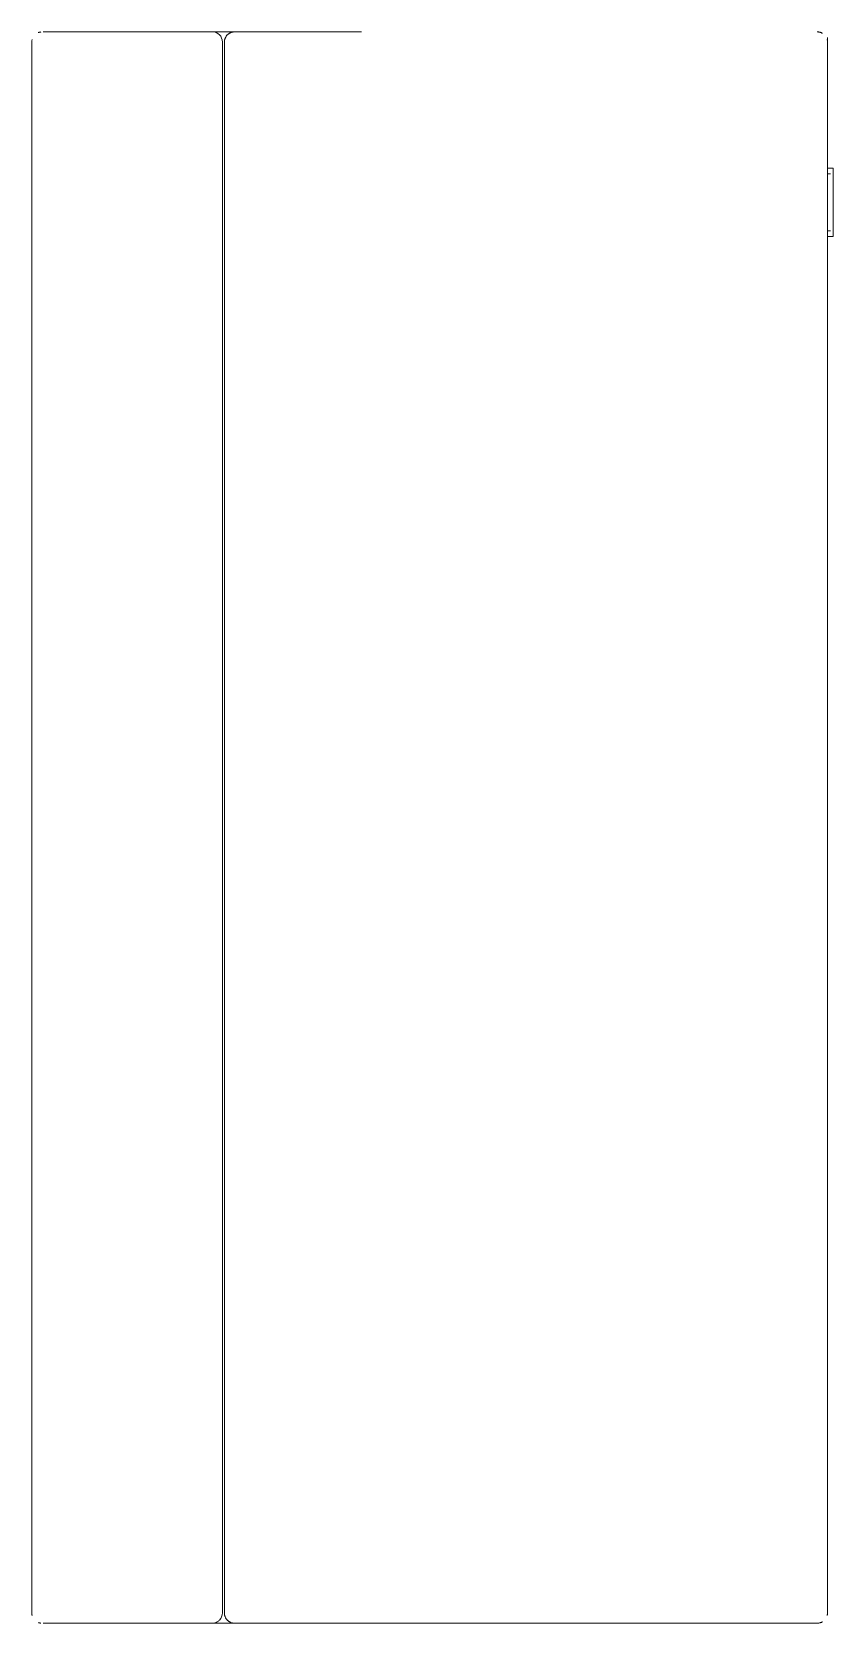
# Model space of a CAD drawing. Header units: millimetres. Extents: x 155927 to 295199, y -4084 to 97293.
# Drawn here: x 199618 to 200323, y 21373 to 22773 of the extents above; entities that cross this region are included whole.
import ezdxf

# ---------------------------------------------------------------- set-up
doc = ezdxf.new("R2010")
doc.units = ezdxf.units.MM
doc.header["$MEASUREMENT"] = 0
doc.layers.add('I-FURN', color=8, linetype='CONTINUOUS', lineweight=9)

msp = doc.modelspace()

# ---------------------------------------------------------------- linework, layer by layer
at = {"layer": 'I-FURN'}
for p, q in [((199618.5, 22764.7), (199618.6, 22765)), ((199618.5, 22764.3), (199618.5, 22764.7)), ((199618.5, 22764), (199618.5, 22764.3)), ((199618.6, 22765.4), (199618.7, 22765.8)), ((199618.6, 22765), (199618.6, 22765.4)), ((199618.7, 22765.8), (199618.7, 22766.1)), ((199624.2, 22772.4), (199624.6, 22772.5)), ((199624.6, 22772.5), (199624.9, 22772.6)), ((199624.9, 22772.6), (199625.3, 22772.7)), ((199625.3, 22772.7), (199625.6, 22772.8)), ((199625.6, 22772.8), (199626, 22772.8)), ((199626, 22772.8), (199626.3, 22772.9)), ((199628.5, 22773), (199908.5, 22773)), ((199677.1, 22773), (199628.5, 22773)), ((199787.9, 22764.7), (199788, 22765)), ((199787.9, 22764.3), (199787.9, 22764.7)), ((199787.9, 22764), (199787.9, 22764.3)), ((199788, 22765.4), (199788.1, 22765.8)), ((199788, 22765), (199788, 22765.4)), ((199788.1, 22765.8), (199788.2, 22766.1)), ((199788.2, 22766.5), (199788.4, 22766.8)), ((199788.2, 22766.1), (199788.2, 22766.5)), ((199788.4, 22766.8), (199788.5, 22767.1)), ((199788.5, 22767.1), (199788.6, 22767.5)), ((199788.6, 22767.5), (199788.8, 22767.8)), ((199788.8, 22767.8), (199788.9, 22768.1)), ((199788.9, 22768.1), (199789.1, 22768.4)), ((199789.1, 22768.4), (199789.3, 22768.7)), ((199789.3, 22768.7), (199789.5, 22769)), ((199789.5, 22769), (199789.7, 22769.3)), ((199789.7, 22769.3), (199789.9, 22769.6)), ((199789.9, 22769.6), (199790.1, 22769.9)), ((199790.1, 22769.9), (199790.4, 22770.2)), ((199790.4, 22770.2), (199790.6, 22770.4)), ((199790.6, 22770.4), (199790.9, 22770.7)), ((199790.9, 22770.7), (199791.2, 22770.9)), ((199791.2, 22770.9), (199791.4, 22771.1)), ((199791.4, 22771.1), (199791.7, 22771.3)), ((199791.7, 22771.3), (199792, 22771.5)), ((199792, 22771.5), (199792.3, 22771.7)), ((199792.3, 22771.7), (199792.7, 22771.9)), ((199792.7, 22771.9), (199793, 22772.1)), ((199793, 22772.1), (199793.3, 22772.2)), ((199793.3, 22772.2), (199793.6, 22772.4)), ((199793.6, 22772.4), (199794, 22772.5)), ((199794, 22772.5), (199794.3, 22772.6)), ((199794.3, 22772.6), (199794.7, 22772.7)), ((199794.7, 22772.7), (199795, 22772.8)), ((199795, 22772.8), (199795.4, 22772.8)), ((199795.4, 22772.8), (199795.7, 22772.9)), ((199795.7, 22772.9), (199796.1, 22772.9)), ((199796.1, 22772.9), (199796.4, 22773)), ((199796.4, 22773), (199796.8, 22773)), ((199796.8, 22773), (199796.9, 22773)), ((200309.5, 22773), (200309.8, 22773)), ((200309.8, 22773), (200310.2, 22772.9)), ((200310.2, 22772.9), (200310.6, 22772.9)), ((200310.6, 22772.9), (200310.9, 22772.8)), ((200310.9, 22772.8), (200311.3, 22772.8)), ((200311.3, 22772.8), (200311.6, 22772.7)), ((200311.6, 22772.7), (200312, 22772.6)), ((200312, 22772.6), (200312.3, 22772.5)), ((200312.3, 22772.5), (200312.7, 22772.4)), ((200312.7, 22772.4), (200313, 22772.3)), ((200313, 22772.3), (200313.3, 22772.1)), ((200313.3, 22772.1), (200313.6, 22771.9)), ((200313.6, 22771.9), (200314, 22771.8)), ((200318.2, 22766.2), (200318.3, 22765.8)), ((200318.3, 22765.8), (200318.4, 22765.5)), ((200318.4, 22765.5), (200318.4, 22765.1)), ((200318.4, 22765.1), (200318.5, 22764.8)), ((200318.5, 22768), (200318.5, 21380.8)), ((200318.5, 22764.8), (200318.5, 22764.4)), ((200318.5, 22764.4), (200318.5, 22764.1)), ((199618.5, 22764), (199618.5, 21382)), ((199786.2, 22764), (199786.2, 21382)), ((199787.9, 22764), (199787.9, 21382)), ((200318.5, 21382), (200318.5, 22764)), ((200323.5, 22653), (200318.5, 22653)), ((200323.5, 22653), (200323.5, 22593)), ((200323.5, 22651.9), (200323.5, 22653)), ((200321, 22648), (200318.5, 22648)), ((200318.5, 22598), (200321, 22598)), ((200318.5, 22593), (200323.5, 22593)), ((200323.5, 22593), (200323.5, 22594)), ((199618.5, 21381.5), (199618.5, 21381.9)), ((199618.5, 21381.1), (199618.5, 21381.5)), ((199618.6, 21380.8), (199618.5, 21381.1)), ((199618.6, 21380.4), (199618.6, 21380.8)), ((199618.7, 21380.1), (199618.6, 21380.4)), ((199618.8, 21379.7), (199618.7, 21380.1)), ((199787.9, 21381.9), (199787.9, 21382)), ((199787.9, 21381.5), (199787.9, 21381.9)), ((199787.9, 21381.1), (199787.9, 21381.5)), ((199788, 21380.8), (199787.9, 21381.1)), ((199788, 21380.4), (199788, 21380.8)), ((199788.1, 21380.1), (199788, 21380.4)), ((199788.2, 21379.7), (199788.1, 21380.1)), ((199788.3, 21379.4), (199788.2, 21379.7)), ((199788.4, 21379), (199788.3, 21379.4)), ((199788.5, 21378.7), (199788.4, 21379)), ((199788.6, 21378.4), (199788.5, 21378.7)), ((199788.8, 21378), (199788.6, 21378.4)), ((199789, 21377.7), (199788.8, 21378)), ((200318.3, 21380.2), (200318.2, 21379.8)), ((200318.4, 21380.5), (200318.3, 21380.2)), ((200318.5, 21381.2), (200318.4, 21380.9)), ((200318.4, 21380.9), (200318.4, 21380.5)), ((200318.5, 21382), (200318.5, 21381.6)), ((200318.5, 21381.6), (200318.5, 21381.2)), ((199624.7, 21373.4), (199624.3, 21373.5)), ((199625, 21373.3), (199624.7, 21373.4)), ((199625.4, 21373.2), (199625, 21373.3)), ((199625.7, 21373.1), (199625.4, 21373.2)), ((199626.1, 21373.1), (199625.7, 21373.1)), ((199626.4, 21373), (199626.1, 21373.1)), ((199628.5, 21373), (199908.5, 21373)), ((199628.5, 21373), (199677.1, 21373)), ((199789.1, 21377.4), (199789, 21377.7)), ((199789.3, 21377.1), (199789.1, 21377.4)), ((199789.5, 21376.8), (199789.3, 21377.1)), ((199789.7, 21376.5), (199789.5, 21376.8)), ((199790, 21376.2), (199789.7, 21376.5)), ((199790.2, 21376), (199790, 21376.2)), ((199790.4, 21375.7), (199790.2, 21376)), ((199790.7, 21375.4), (199790.4, 21375.7)), ((199791, 21375.2), (199790.7, 21375.4)), ((199791.2, 21375), (199791, 21375.2)), ((199791.5, 21374.7), (199791.2, 21375)), ((199791.8, 21374.5), (199791.5, 21374.7)), ((199792.1, 21374.3), (199791.8, 21374.5)), ((199792.4, 21374.2), (199792.1, 21374.3)), ((199792.7, 21374), (199792.4, 21374.2)), ((199793.1, 21373.8), (199792.7, 21374)), ((199793.4, 21373.7), (199793.1, 21373.8)), ((199793.7, 21373.5), (199793.4, 21373.7)), ((199794.1, 21373.4), (199793.7, 21373.5)), ((199794.4, 21373.3), (199794.1, 21373.4)), ((199794.8, 21373.2), (199794.4, 21373.3)), ((199795.1, 21373.1), (199794.8, 21373.2)), ((199795.5, 21373.1), (199795.1, 21373.1)), ((199795.8, 21373), (199795.5, 21373.1)), ((199796.2, 21373), (199795.8, 21373)), ((199796.5, 21373), (199796.2, 21373)), ((199796.9, 21373), (199796.5, 21373)), ((199908.5, 21373), (200309.7, 21373)), ((200309.6, 21373), (200309.5, 21373)), ((200309.9, 21373), (200309.6, 21373)), ((200310.3, 21373), (200309.9, 21373)), ((200310.7, 21373), (200310.3, 21373)), ((200311, 21373.1), (200310.7, 21373)), ((200311.4, 21373.2), (200311, 21373.1)), ((200311.7, 21373.2), (200311.4, 21373.2)), ((200312.1, 21373.3), (200311.7, 21373.2)), ((200312.4, 21373.5), (200312.1, 21373.3)), ((200312.8, 21373.6), (200312.4, 21373.5)), ((200313.1, 21373.7), (200312.8, 21373.6)), ((200313.4, 21373.9), (200313.1, 21373.7)), ((200313.7, 21374), (200313.4, 21373.9)), ((200314, 21374.2), (200313.7, 21374))]:
    msp.add_line(p, q, dxfattribs=at)
for centre, major_axis, start_param, end_param in [((199777.2, 22764), (0, 9), 4.712389, 6.283185), ((199777.2, 21382), (0, -9), 0.785368, 1.570796), ((199777.2, 21382), (0, 9), 3.141593, 3.403339), ((199777.2, 21382), (0, -9), 0.261749, 0.523551), ((199777.2, 21382), (0, -9), 0.523559, 0.785357)]:
    msp.add_ellipse(centre, major_axis=major_axis, ratio=0.997091, start_param=start_param, end_param=end_param, dxfattribs=at)

doc.saveas('drawing.dxf')
